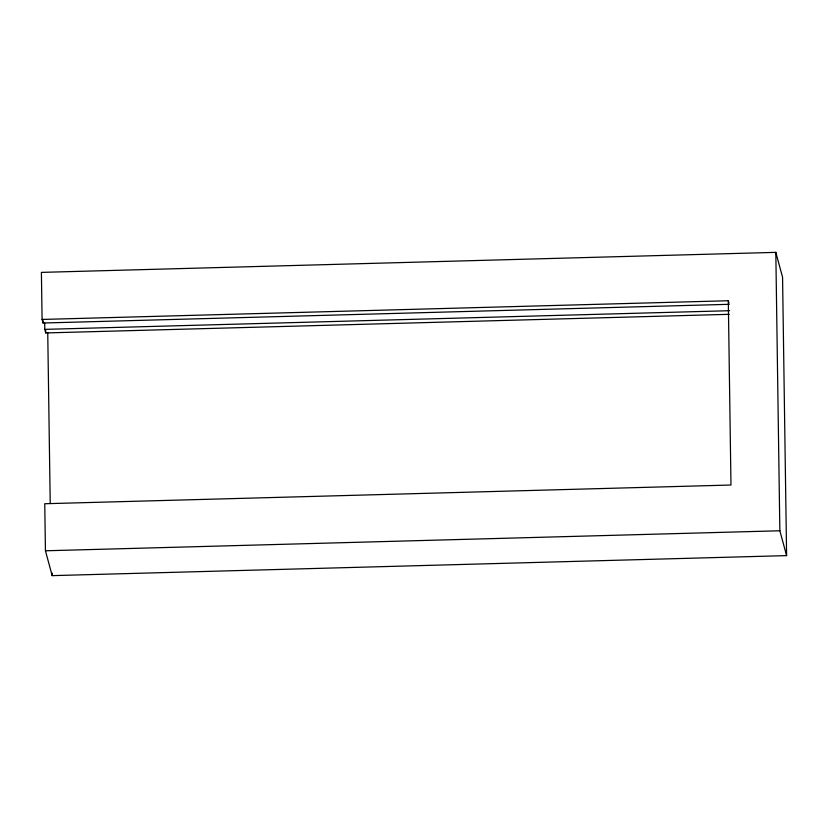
<?xml version="1.0" encoding="UTF-8"?>
<svg xmlns="http://www.w3.org/2000/svg" width="828" height="828" viewBox="0 0 828 828"><rect width="100%" height="100%" fill="white"/><g stroke="black" fill="none" stroke-linecap="round" stroke-linejoin="round"><path stroke-width="1.24" d="M42.083 319.442L728.309 300.74L730.979 485.022L44.753 503.734L45.436 550.786L52.185 575.636L786.6 555.619L782.563 277.214L775.815 252.364L41.4 272.381L42.083 319.442L43.056 323.013L729.282 304.311M44.691 323.096L44.774 329.368L729.54 310.707M44.774 329.368L45.747 332.939L729.22 314.319M45.436 550.786L779.852 530.769L786.6 555.619M728.309 300.74L728.961 303.12M775.815 252.364L779.852 530.769M52.143 573.059L52.185 575.636M47.745 332.773L50.218 503.238M45.716 330.527L45.747 332.939M43.015 320.508L43.056 323.013"/></g></svg>
